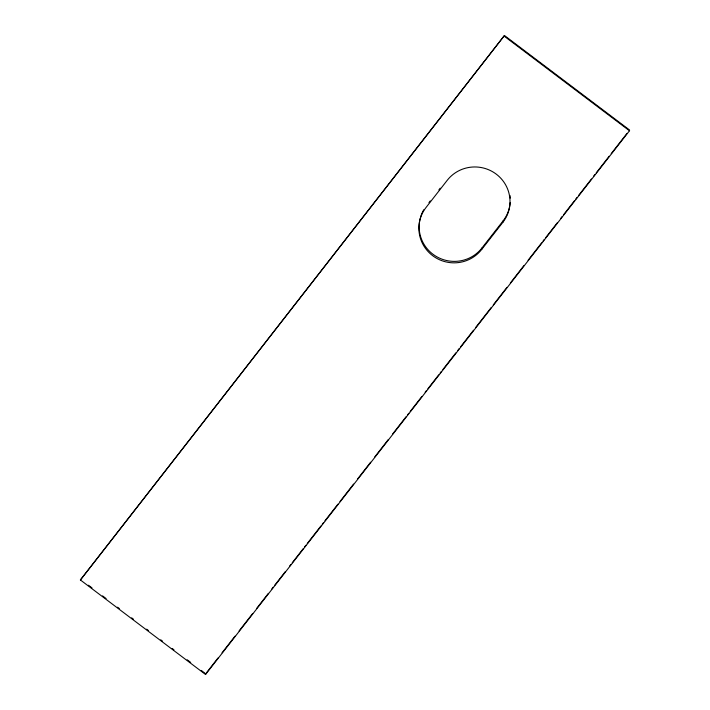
<?xml version="1.0" encoding="UTF-8"?>
<svg xmlns="http://www.w3.org/2000/svg" width="710" height="710" viewBox="0 0 710 710"><rect width="100%" height="100%" fill="white"/><g stroke="black" fill="none" stroke-linecap="round" stroke-linejoin="round"><path stroke-width="1.06" d="M80.399 579.963L504.446 35.5L629.601 130.036L629.468 130.773L205.554 674.5L80.399 579.963L504.446 35.5M205.554 674.5L205.696 673.763M481.655 249.503L502.858 222.319A34.994 34.337 10.4 0 0 496.237 174.127A34.994 34.337 10.4 0 0 447.229 180.304L426.036 207.489A34.994 34.337 10.4 0 0 432.647 255.68A34.994 34.337 10.4 0 0 481.655 249.503L481.93 248.03L503.124 220.845A34.994 34.337 10.4 0 0 510.179 202.652M502.858 222.319L503.124 220.845M428.955 202.616L430.278 200.921M438.886 189.872L440.209 188.177M206.37 672.894L217.961 658.028M222.052 652.783L235.001 636.178M239.084 630.933L252.716 613.449M256.807 608.204L268.389 593.338M271.797 588.972L273.164 587.223M274.53 585.475L285.429 571.488M289.52 566.243L290.887 564.494M292.245 562.746L303.152 548.759M304.51 547.011L305.877 545.262M307.244 543.514L320.867 526.03M322.233 524.282L323.6 522.533M324.958 520.785L337.907 504.18M339.957 501.553L353.58 484.069M357.671 478.824L370.62 462.219M374.711 456.974L388.343 439.49M392.435 434.245L406.058 416.761M407.425 415.013L408.791 413.264M410.149 411.516L421.74 396.65M425.148 392.284L426.506 390.536M427.873 388.787L438.771 374.8M440.138 373.052L441.505 371.303M442.862 369.555L455.811 352.941M457.861 350.323L459.219 348.575M460.586 346.826L473.534 330.221M475.576 327.594L491.249 307.492M493.299 304.865L506.931 287.381M510.339 283.015L523.962 265.531M528.054 260.286L541.686 242.802M543.052 241.054L544.41 239.305M545.777 237.557L557.359 222.691M560.767 218.325L562.134 216.577M563.491 214.828L574.399 200.841M575.766 199.093L577.123 197.345M578.49 195.596L591.439 178.991M593.48 176.364L594.847 174.616M596.205 172.867L609.153 156.262M611.203 153.635L626.877 133.533M504.304 36.237L629.468 130.773M88.466 585.217L91.989 587.889M102.568 595.876L106.092 598.539M117.549 607.192L119.315 608.523M131.652 617.842L133.418 619.173M146.642 629.158L148.399 630.489M160.744 639.808L162.501 641.139M172.202 648.47L173.959 649.801M187.183 659.785L190.706 662.448M201.285 670.435L204.808 673.098M481.93 248.03A34.994 34.337 10.4 0 1 438.753 257.792A34.994 34.337 10.4 0 1 420.311 218.023M420.551 217.154A34.994 34.337 10.4 0 1 423.772 209.743M509.966 195.472A34.994 34.337 10.4 0 1 510.224 198.161"/></g></svg>
